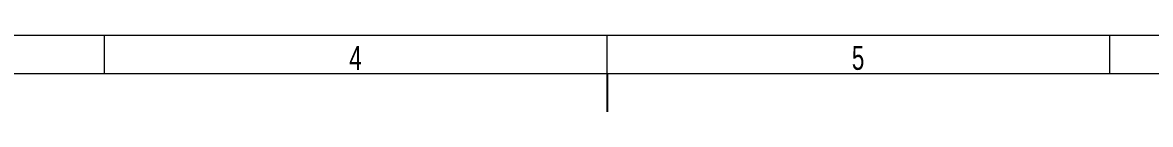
# Model space of a CAD drawing. Header units: millimetres. Extents: x -56 to 182, y 0 to 146.
# Drawn here: x 14.89 to 26.68, y 28.5 to 29.3 of the extents above; entities that cross this region are included whole.
import ezdxf

# ---------------------------------------------------------------- set-up
doc = ezdxf.new("R2010")
doc.units = ezdxf.units.MM
doc.layers.add('DRAWING', color=7, linetype='Continuous')
doc.layers.add('FORMAT', color=7, linetype='Continuous')
doc.styles.add('SLDTEXTSTYLE0', font='TXT', dxfattribs={"width": 0.7})

msp = doc.modelspace()

# ---------------------------------------------------------------- linework, layer by layer
at = {"layer": 'DRAWING'}
msp.add_line((21, 28.9), (21, 28.5), dxfattribs=at)
at = {"layer": 'FORMAT', "linetype": 'Continuous', "lineweight": 18}
for p, q in [((0.4, 29.3), (41.6, 29.3)), ((15.75, 28.9), (15.75, 29.3)), ((21, 28.9), (21, 29.3)), ((26.25, 28.9), (26.25, 29.3)), ((0.8, 28.9), (41.2, 28.9)), ((21, 28.9), (21, 28.9))]:
    msp.add_line(p, q, dxfattribs=at)

# ---------------------------------------------------------------- texts
at = {"layer": 'FORMAT', "char_height": 0.25, "attachment_point": 2, "style": 'SLDTEXTSTYLE0'}
for s, insert in [('4', (18.372, 29.188)), ('5', (23.622, 29.188))]:
    msp.add_mtext(s, dxfattribs=dict(at, insert=insert))

doc.saveas('drawing.dxf')
